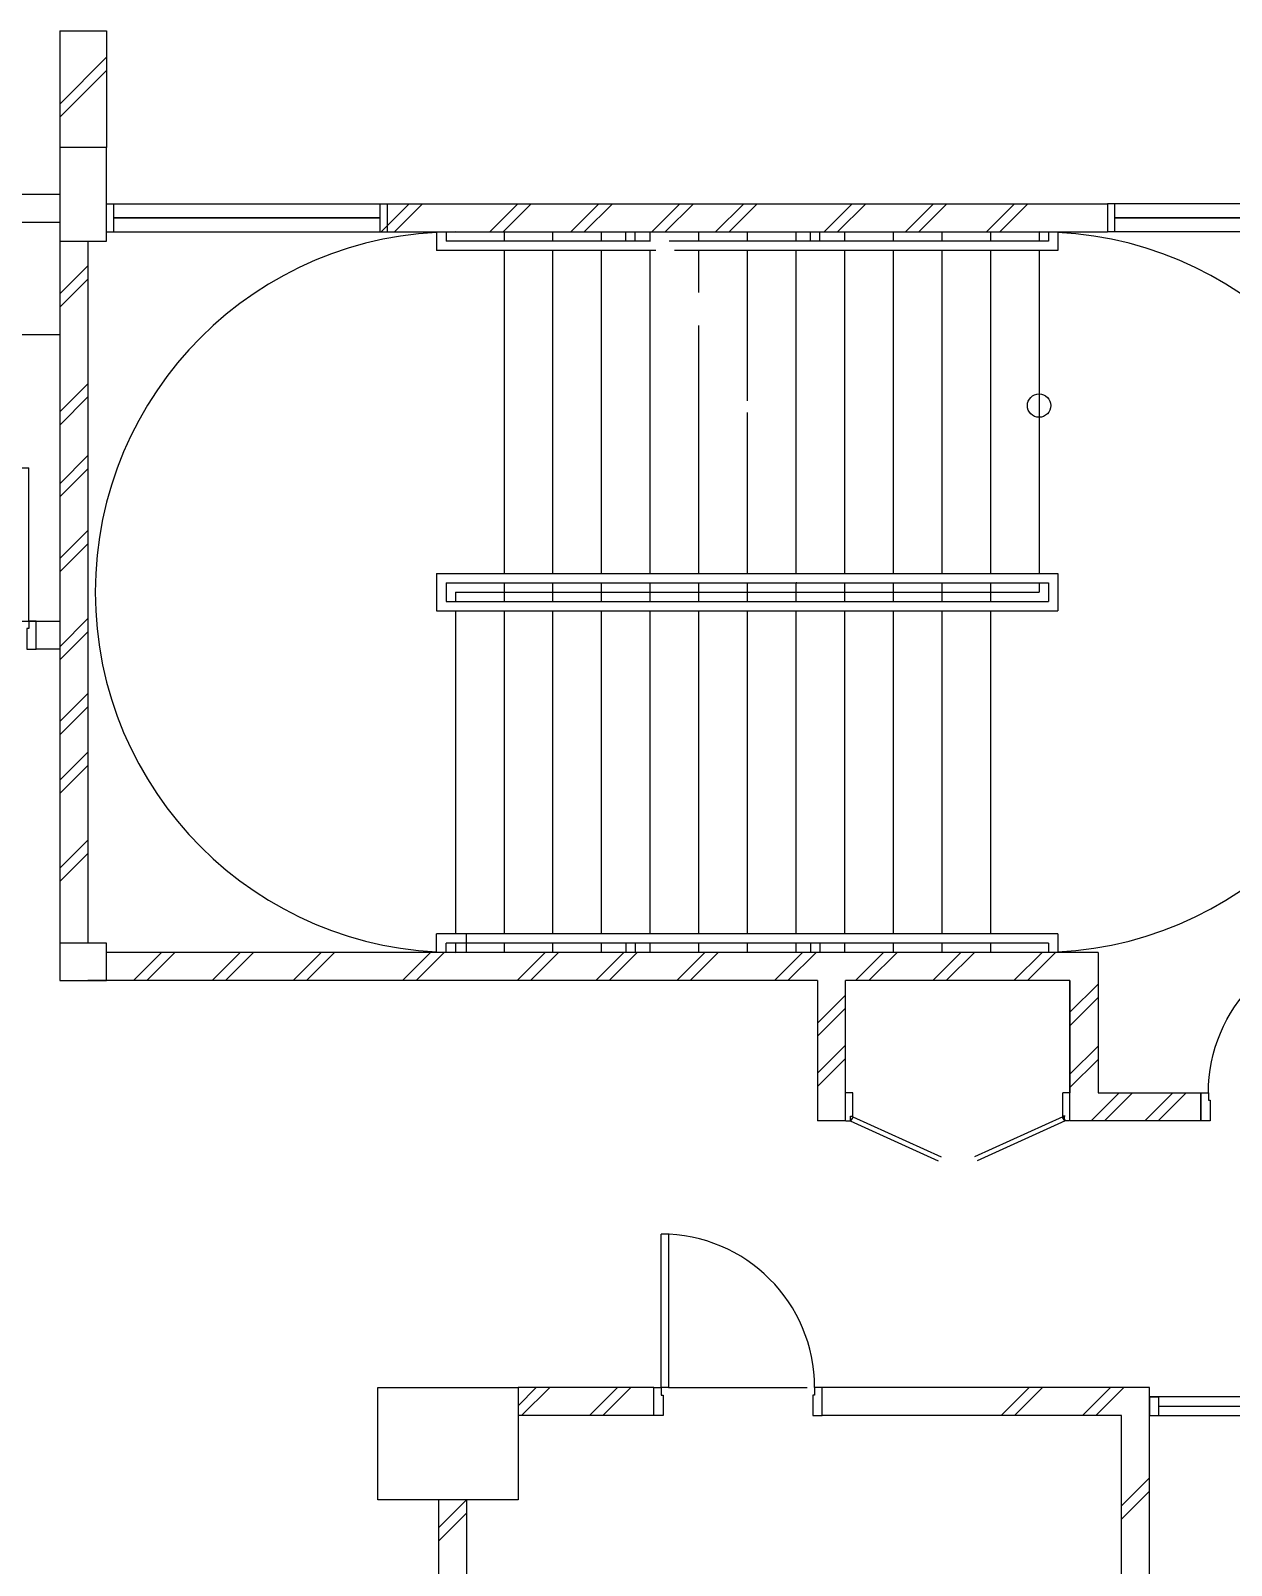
# Model space of a CAD drawing. Extents: x 2284769 to 2400769, y -845223 to -764674.
# Drawn here: x 2292789 to 2299207, y -791074 to -782874 of the extents above; entities that cross this region are included whole.
import ezdxf

# ---------------------------------------------------------------- set-up
doc = ezdxf.new("R2010")
doc.units = 0
doc.header["$LTSCALE"] = 10
doc.header["$MEASUREMENT"] = 0
for name, color, linetype in [('COL', 3, 'CONTINUOUS'), ('DOOR', 5, 'CONTINUOUS'), ('DR', 7, 'CONTINUOUS'), ('H', 1, 'CONTINUOUS'), ('hatch', 7, 'CONTINUOUS'), ('LINE', 7, 'CONTINUOUS'), ('partition', 7, 'CONTINUOUS'), ('stair', 7, 'CONTINUOUS'), ('WALL', 2, 'CONTINUOUS'), ('WIN', 5, 'CONTINUOUS')]:
    doc.layers.add(name, color=color, linetype=linetype)

# ---------------------------------------------------------------- blocks, each defined once
blk = doc.blocks.new('FG')
at = {"layer": 'LINE', "linetype": 'Continuous'}
for points in [[(0, 0), (50, 0), (50, 100), (0, 100)], [(600, 0), (650, 0), (650, 100), (600, 100)]]:
    blk.add_lwpolyline(points, close=True, dxfattribs=at)
at = {"layer": 'LINE', "color": 5, "linetype": 'Continuous'}
for points in [[(600, 100), (50, 100)], [(50, 0), (600, 0)]]:
    blk.add_lwpolyline(points, dxfattribs=at)
at = {"layer": 'LINE', "color": 1, "linetype": 'Continuous'}
blk.add_lwpolyline([(50, 50), (600, 50)], dxfattribs=at)
blk = doc.blocks.new('DR-900-B')
at = {"layer": 'DR'}
for p, q in [((0, 900), (-150, 900)), ((-150, 900), (-150, 860)), ((-150, 860), (-110, 860)), ((-110, 860), (-110, 850)), ((-110, 850), (0, 850)), ((0, 850), (0, 900)), ((-150, 40), (-970, 40)), ((-969, 80), (-150, 80)), ((-150, 80), (-150, 40)), ((-150, 40), (-110, 40)), ((-150, 0), (-150, 40)), ((0, 0), (-150, 0)), ((-110, 50), (0, 50)), ((-110, 40), (-110, 50)), ((0, 50), (0, 0))]:
    blk.add_line(p, q, dxfattribs=at)
blk.add_arc((-150, 40), 820, 90, 180, dxfattribs=at)

msp = doc.modelspace()

# ---------------------------------------------------------------- linework, layer by layer
at = {"layer": 'COL', "color": 0}
msp.add_lwpolyline([(2292944.4, -783999.1), (2293194.4, -783999.1), (2293194.4, -783499.1), (2292944.4, -783499.1), (2292944.4, -783999.1)], dxfattribs=at)
for points in [[(2293194.4, -787949.1), (2293194.4, -787749.1), (2292944.4, -787749.1), (2292944.4, -787949.1)], [(2294644.4, -790124.1), (2295394.4, -790124.1), (2295394.4, -790724.1), (2294644.4, -790724.1)]]:
    msp.add_lwpolyline(points, close=True, dxfattribs=at)
at = {"layer": 'DOOR', "color": 0}
for p, q in [((2297184.6, -788549.1), (2297146.6, -788549.1)), ((2297184.6, -788549.1), (2297146.6, -788549.1)), ((2297184.6, -788674.1), (2297184.6, -788549.1)), ((2297184.6, -788674.1), (2297184.6, -788549.1)), ((2298306.4, -788674.1), (2298306.4, -788549.1)), ((2298344.4, -788549.1), (2298306.4, -788549.1)), ((2297171.6, -788699.1), (2297171.6, -788674.1)), ((2297171.6, -788674.1), (2297184.6, -788674.1)), ((2297171.6, -788699.1), (2297171.6, -788674.1)), ((2297171.6, -788674.1), (2297184.6, -788674.1)), ((2298315, -788674.1), (2298302, -788674.1)), ((2298319.4, -788674.1), (2298306.4, -788674.1)), ((2298315, -788699.1), (2298315, -788674.1)), ((2297146.6, -788699.1), (2297171.6, -788699.1)), ((2297146.6, -788699.1), (2297171.6, -788699.1)), ((2297169.4, -788699.1), (2297640.4, -788912.4)), ((2297185.5, -788678.3), (2297171.6, -788699.1)), ((2297185.5, -788678.3), (2297171.6, -788699.1)), ((2297183.2, -788678.3), (2297655.3, -788892.3)), ((2298305.6, -788678.3), (2297833.5, -788892.3)), ((2298319.4, -788699.1), (2297848.4, -788912.4)), ((2298301.2, -788678.3), (2298315, -788699.1)), ((2298305.6, -788678.3), (2298319.4, -788699.1)), ((2298340, -788699.1), (2298315, -788699.1))]:
    msp.add_line(p, q, dxfattribs=at)
at = {"layer": 'H', "color": 0}
for p, q in [((2292944.4, -783265.9), (2293194.4, -783015.9)), ((2292944.4, -783336.6), (2293194.4, -783086.6)), ((2292944.4, -784280.4), (2293094.4, -784130.4)), ((2292944.4, -784351.1), (2293094.4, -784201.1)), ((2292944.4, -784910.6), (2293094.4, -784760.6)), ((2292944.4, -784981.3), (2293094.4, -784831.3)), ((2292944.4, -785294.8), (2293094.4, -785144.8)), ((2292944.4, -785365.5), (2293094.4, -785215.5)), ((2292944.4, -785694.8), (2293094.4, -785544.8)), ((2292944.4, -785765.5), (2293094.4, -785615.5)), ((2292944.4, -786165.5), (2293094.4, -786015.5)), ((2292944.4, -786236.2), (2293094.4, -786086.2)), ((2292944.4, -786565.5), (2293094.4, -786415.5)), ((2292944.4, -786636.2), (2293094.4, -786486.2)), ((2292944.4, -786879), (2293094.4, -786729)), ((2292944.4, -786949.7), (2293094.4, -786799.7)), ((2292944.4, -787349.7), (2293094.4, -787199.7)), ((2292944.4, -787420.4), (2293094.4, -787270.4)), ((2297144.4, -788027.2), (2296994.4, -788177.2)), ((2297144.4, -788097.1), (2296994.4, -788247.1)), ((2298619.4, -790756.9), (2298769.4, -790606.9)), ((2294969.4, -790874.7), (2295119.4, -790724.7)), ((2298619.4, -790827.6), (2298769.4, -790677.6)), ((2294969.4, -790945.4), (2295119.4, -790795.4))]:
    msp.add_line(p, q, dxfattribs=at)
at = {"layer": 'hatch', "color": 0}
for p, q in [((2294662.6, -783949.1), (2294812.6, -783799.1)), ((2294734.2, -783949.1), (2294884.2, -783799.1)), ((2295242.9, -783949.1), (2295392.9, -783799.1)), ((2295314.5, -783949.1), (2295464.5, -783799.1)), ((2295676.9, -783949.1), (2295826.9, -783799.1)), ((2295748.5, -783949.1), (2295898.5, -783799.1)), ((2296109.8, -783949.1), (2296259.8, -783799.1)), ((2296181.4, -783949.1), (2296331.4, -783799.1)), ((2296450.6, -783949.1), (2296600.6, -783799.1)), ((2296522.2, -783949.1), (2296672.2, -783799.1)), ((2297030.9, -783949.1), (2297180.9, -783799.1)), ((2297102.5, -783949.1), (2297252.5, -783799.1)), ((2297464.9, -783949.1), (2297614.9, -783799.1)), ((2297536.5, -783949.1), (2297686.5, -783799.1)), ((2297897.8, -783949.1), (2298047.8, -783799.1)), ((2297969.4, -783949.1), (2298119.4, -783799.1)), ((2293338.3, -787949.1), (2293488.3, -787799.1)), ((2293410, -787949.1), (2293560, -787799.1)), ((2293759.3, -787949.1), (2293909.3, -787799.1)), ((2293830.9, -787949.1), (2293980.9, -787799.1)), ((2294192.3, -787949.1), (2294342.3, -787799.1)), ((2294263.9, -787949.1), (2294413.9, -787799.1)), ((2294777.3, -787949.1), (2294927.3, -787799.1)), ((2294849, -787949.1), (2294999, -787799.1)), ((2295389.3, -787949.1), (2295539.3, -787799.1)), ((2295461, -787949.1), (2295611, -787799.1)), ((2295810.3, -787949.1), (2295960.3, -787799.1)), ((2295881.9, -787949.1), (2296031.9, -787799.1)), ((2296243.3, -787949.1), (2296393.3, -787799.1)), ((2296314.9, -787949.1), (2296464.9, -787799.1)), ((2296765.4, -787949.1), (2296915.4, -787799.1)), ((2296837.1, -787949.1), (2296987.1, -787799.1)), ((2297198.4, -787949.1), (2297348.4, -787799.1)), ((2297270.1, -787949.1), (2297420.1, -787799.1)), ((2297612, -787949.1), (2297762, -787799.1)), ((2297683.6, -787949.1), (2297833.6, -787799.1)), ((2298045, -787949.1), (2298195, -787799.1)), ((2298116.6, -787949.1), (2298266.6, -787799.1)), ((2298344.4, -788119.2), (2298494.4, -787969.2)), ((2298344.4, -788190.8), (2298494.4, -788040.8)), ((2297144.4, -788294.8), (2296994.4, -788444.8)), ((2298344.4, -788449.4), (2298494.4, -788299.4)), ((2297144.4, -788366.4), (2296994.4, -788516.4)), ((2298344.4, -788521), (2298494.4, -788371)), ((2298457.5, -788699.1), (2298607.5, -788549.1)), ((2298529.1, -788699.1), (2298679.1, -788549.1)), ((2298744.1, -788699.1), (2298894.1, -788549.1)), ((2298815.7, -788699.1), (2298965.7, -788549.1)), ((2295394.4, -790221.8), (2295492.1, -790124.1)), ((2295413.7, -790274.1), (2295563.7, -790124.1)), ((2295776.1, -790274.1), (2295926.1, -790124.1)), ((2295847.7, -790274.1), (2295997.7, -790124.1)), ((2297976.9, -790274.1), (2298126.9, -790124.1)), ((2298048.5, -790274.1), (2298198.5, -790124.1)), ((2298410.9, -790274.1), (2298560.9, -790124.1)), ((2298482.5, -790274.1), (2298632.5, -790124.1))]:
    msp.add_line(p, q, dxfattribs=at)
at = {"layer": 'LINE', "color": 0}
msp.add_lwpolyline([(2296199.4, -790124.1), (2296939.4, -790124.1)], dxfattribs=at)
at = {"layer": 'partition', "color": 0}
for p, q in [((2298769.4, -790174.1), (2298819.4, -790174.1)), ((2298769.4, -790274.1), (2298819.4, -790274.1))]:
    msp.add_line(p, q, dxfattribs=at)
at = {"layer": 'stair', "color": 0}
for p, q in [((2294959.4, -783949.1), (2294959.4, -784049.1)), ((2295009.4, -783949.1), (2295009.4, -783999.1)), ((2296102, -783999.1), (2295009.4, -783999.1)), ((2295319.4, -783949.1), (2295319.4, -783999.1)), ((2295579.4, -783949.1), (2295579.4, -783999.1)), ((2295839.4, -783949.1), (2295839.4, -783999.1)), ((2295971.1, -783999.1), (2295971.1, -783949.1)), ((2296021.1, -783999.1), (2296021.1, -783949.1)), ((2296099.4, -783949.1), (2296099.4, -783999.1)), ((2298229.4, -783999.1), (2296202.5, -783999.1)), ((2296359.4, -783949.1), (2296359.4, -783999.1)), ((2296619.4, -783949.1), (2296619.4, -783999.1)), ((2296879.4, -783949.1), (2296879.4, -783999.1)), ((2296957.7, -783999.1), (2296957.7, -783949.1)), ((2297007.7, -783999.1), (2297007.7, -783949.1)), ((2297139.4, -783949.1), (2297139.4, -783999.1)), ((2297399.4, -783949.1), (2297399.4, -783999.1)), ((2297659.4, -783949.1), (2297659.4, -783999.1)), ((2297919.4, -783949.1), (2297919.4, -783999.1)), ((2298179.4, -783949.1), (2298179.4, -783999.1)), ((2298229.4, -783949.1), (2298229.4, -783999.1)), ((2298279.4, -783949.1), (2298279.4, -784049.1)), ((2296130.5, -784049.1), (2294959.4, -784049.1)), ((2295319.4, -784049.1), (2295319.4, -785774.1)), ((2295579.4, -784049.1), (2295579.4, -785774.1)), ((2295839.4, -784049.1), (2295839.4, -785774.1)), ((2296099.4, -784049.1), (2296099.4, -785774.1)), ((2298279.4, -784049.1), (2296231.1, -784049.1)), ((2296359.4, -784049.1), (2296359.4, -784273.6)), ((2296619.4, -784049.1), (2296619.4, -784851.4)), ((2296879.4, -784049.1), (2296879.4, -785774.1)), ((2297139.4, -784049.1), (2297139.4, -785774.1)), ((2297399.4, -784049.1), (2297399.4, -785774.1)), ((2297659.4, -784049.1), (2297659.4, -785774.1)), ((2297919.4, -784049.1), (2297919.4, -785774.1)), ((2298179.4, -784049.1), (2298179.4, -785774.1)), ((2296359.4, -784449.5), (2296359.4, -785774.1)), ((2296619.4, -784913.4), (2296619.4, -785436.5)), ((2296619.4, -785436.5), (2296619.4, -785774.1)), ((2294959.4, -785774.1), (2298279.4, -785774.1)), ((2294959.4, -785774.1), (2294959.4, -785974.1)), ((2298279.4, -785774.1), (2298279.4, -785974.1)), ((2295009.4, -785824.1), (2298229.4, -785824.1)), ((2295009.4, -785824.1), (2295009.4, -785924.1)), ((2295059.4, -785874.1), (2296858.8, -785874.1)), ((2295059.4, -785874.1), (2298179.4, -785874.1)), ((2295059.4, -785874.1), (2295059.4, -785924.1)), ((2295319.4, -785824.1), (2295319.4, -785874.1)), ((2295319.4, -785824.1), (2295319.4, -785874.1)), ((2295319.4, -785874.1), (2295319.4, -785924.1)), ((2295579.4, -785824.1), (2295579.4, -785874.1)), ((2295579.4, -785824.1), (2295579.4, -785874.1)), ((2295579.4, -785874.1), (2295579.4, -785924.1)), ((2295839.4, -785824.1), (2295839.4, -785874.1)), ((2295839.4, -785824.1), (2295839.4, -785874.1)), ((2295839.4, -785874.1), (2295839.4, -785924.1)), ((2296099.4, -785824.1), (2296099.4, -785874.1)), ((2296099.4, -785824.1), (2296099.4, -785874.1)), ((2296099.4, -785874.1), (2296099.4, -785924.1)), ((2296359.4, -785824.1), (2296359.4, -785874.1)), ((2296359.4, -785824.1), (2296359.4, -785874.1)), ((2296359.4, -785874.1), (2296359.4, -785924.1)), ((2296619.4, -785824.1), (2296619.4, -785869.8)), ((2296619.4, -785824.1), (2296619.4, -785874.1)), ((2296619.4, -785874.1), (2296619.4, -785924.1)), ((2296879.4, -785824.1), (2296879.4, -785924.1)), ((2296883.7, -785824.1), (2296881.6, -785824.1)), ((2297139.4, -785824.1), (2297139.4, -785874.1)), ((2297139.4, -785874.1), (2297139.4, -785924.1)), ((2297139.4, -785874.1), (2297139.4, -785924.1)), ((2297399.4, -785824.1), (2297399.4, -785874.1)), ((2297399.4, -785874.1), (2297399.4, -785924.1)), ((2297399.4, -785874.1), (2297399.4, -785924.1)), ((2297659.4, -785824.1), (2297659.4, -785874.1)), ((2297659.4, -785874.1), (2297659.4, -785924.1)), ((2297919.4, -785824.1), (2297919.4, -785874.1)), ((2297919.4, -785874.1), (2297919.4, -785924.1)), ((2298179.4, -785824.1), (2298179.4, -785874.1)), ((2298229.4, -785824.1), (2298229.4, -785924.1)), ((2295009.4, -785924.1), (2298229.4, -785924.1)), ((2294959.4, -785974.1), (2298279.4, -785974.1)), ((2295059.4, -785974.1), (2295059.4, -787699.1)), ((2295319.4, -785974.1), (2295319.4, -787699.1)), ((2295579.4, -785974.1), (2295579.4, -787699.1)), ((2295839.4, -785974.1), (2295839.4, -787699.1)), ((2296099.4, -785974.1), (2296099.4, -787699.1)), ((2296359.4, -785974.1), (2296359.4, -787699.1)), ((2296619.4, -785974.1), (2296619.4, -787699.1)), ((2296879.4, -785974.1), (2296879.4, -787699.1)), ((2297139.4, -785974.1), (2297139.4, -787699.1)), ((2297399.4, -785974.1), (2297399.4, -787699.1)), ((2297659.4, -785974.1), (2297659.4, -787699.1)), ((2297919.4, -785974.1), (2297919.4, -787699.1)), ((2294959.4, -787799.1), (2294959.4, -787699.1)), ((2298279.4, -787699.1), (2294959.4, -787699.1)), ((2295009.4, -787799.1), (2295009.4, -787749.1)), ((2298229.4, -787749.1), (2295009.4, -787749.1)), ((2295059.4, -787749.1), (2295059.4, -787799.1)), ((2295119.4, -787799.1), (2295119.4, -787699.1)), ((2297919.4, -787699.1), (2295119.4, -787699.1)), ((2295319.4, -787749.1), (2295319.4, -787799.1)), ((2295579.4, -787749.1), (2295579.4, -787799.1)), ((2295839.4, -787749.1), (2295839.4, -787799.1)), ((2295971.1, -787749.1), (2295971.1, -787799.1)), ((2296021.1, -787749.1), (2296021.1, -787799.1)), ((2296099.4, -787749.1), (2296099.4, -787799.1)), ((2296359.4, -787749.1), (2296359.4, -787799.1)), ((2296619.4, -787749.1), (2296619.4, -787799.1)), ((2296879.4, -787749.1), (2296879.4, -787799.1)), ((2296957.7, -787749.1), (2296957.7, -787799.1)), ((2297007.7, -787749.1), (2297007.7, -787799.1)), ((2297139.4, -787749.1), (2297139.4, -787799.1)), ((2297399.4, -787749.1), (2297399.4, -787799.1)), ((2297659.4, -787749.1), (2297659.4, -787799.1)), ((2297919.4, -787749.1), (2297919.4, -787799.1)), ((2298229.4, -787749.1), (2298229.4, -787799.1)), ((2298279.4, -787699.1), (2298279.4, -787799.1))]:
    msp.add_line(p, q, dxfattribs=at)
msp.add_circle((2298179.4, -784877.5), 62.5, dxfattribs=at)
for centre, start, end in [((2295059.4, -785874.1), 90, 270), ((2298179.4, -785874.1), 270, 90)]:
    msp.add_arc(centre, 1925, start, end, dxfattribs=at)
at = {"layer": 'WALL', "color": 0}
for p, q in [((2292944.4, -782874.1), (2292944.4, -783499.1)), ((2292944.4, -782874.1), (2293194.4, -782874.1)), ((2293194.4, -782874.1), (2293194.4, -783499.1)), ((2292944.4, -783749.1), (2290119.4, -783749.1)), ((2294694.4, -783799.1), (2294694.4, -783949.1)), ((2294694.4, -783799.1), (2298544.4, -783799.1)), ((2298544.4, -783799.1), (2298544.4, -783949.1)), ((2292944.4, -783899.1), (2290269.4, -783899.1)), ((2292944.4, -783999.1), (2292944.4, -787799.1)), ((2293094.4, -783999.1), (2293094.4, -787749.1)), ((2294694.4, -783949.1), (2298544.4, -783949.1)), ((2292944.4, -784499.1), (2290269.4, -784499.1)), ((2291794.4, -786029.1), (2292944.4, -786029.1)), ((2292944.4, -786179.1), (2292819.4, -786179.1)), ((2298494.4, -787799.1), (2293194.4, -787799.1)), ((2298494.4, -787799.1), (2298494.4, -788399.1)), ((2296994.4, -787949.1), (2293094.4, -787949.1)), ((2296994.4, -787949.1), (2296994.4, -788699.1)), ((2298344.4, -787949.1), (2297144.4, -787949.1)), ((2297144.4, -788699.1), (2297144.4, -787949.1)), ((2298344.4, -787949.1), (2298344.4, -788549.1)), ((2298344.4, -788699.1), (2298344.4, -787949.1)), ((2298494.4, -787949.1), (2298494.4, -788549.1)), ((2298494.4, -788549.1), (2299044.4, -788549.1)), ((2299044.4, -788549.1), (2299044.4, -788699.1)), ((2297144.4, -788699.1), (2296994.4, -788699.1)), ((2299044.4, -788699.1), (2298344.4, -788699.1))]:
    msp.add_line(p, q, dxfattribs=at)
for points in [[(2294969.4, -790724.1), (2294969.4, -794974.1), (2298769.4, -794974.1), (2298769.4, -790124.1), (2297019.4, -790124.1)], [(2296119.4, -790124.1), (2295394.4, -790124.1)], [(2295119.4, -790724.1), (2295119.4, -794824.1), (2298619.4, -794824.1), (2298619.4, -790274.1), (2297019.4, -790274.1)], [(2296119.4, -790274.1), (2295394.4, -790274.1)]]:
    msp.add_lwpolyline(points, dxfattribs=at)
at = {"layer": 'WIN', "color": 0}
for p, q in [((2293194.4, -783799.1), (2294694.4, -783799.1)), ((2293232.4, -783799.1), (2293232.4, -783949.1)), ((2294656.4, -783799.1), (2294656.4, -783949.1)), ((2300044.4, -783799.1), (2298544.4, -783799.1)), ((2298582.4, -783799.1), (2298582.4, -783949.1)), ((2293194.4, -783949.1), (2294694.4, -783949.1)), ((2300044.4, -783949.1), (2298544.4, -783949.1))]:
    msp.add_line(p, q, dxfattribs=at)
at = {"layer": 'WIN', "color": 0, "const_width": 10, "flags": 128}
for points in [[(2293232.4, -783874.1), (2294656.4, -783874.1)], [(2300006.4, -783874.1), (2298582.4, -783874.1)]]:
    msp.add_lwpolyline(points, dxfattribs=at)

# ---------------------------------------------------------------- block references
at = {"layer": 'LINE', "color": 0}
msp.add_blockref('FG', (2298769.4, -790274.1), dxfattribs=at)
at = {"layer": 'WALL', "color": 0, "xscale": -1, "rotation": 90}
for p in [(2292819.4, -786179.1), (2299944.4, -788699.1)]:
    msp.add_blockref('DR-900-B', p, dxfattribs=at)
at = {"layer": 'WALL', "color": 0, "rotation": 270}
msp.add_blockref('DR-900-B', (2296119.4, -790274.1), dxfattribs=at)

doc.saveas('drawing.dxf')
